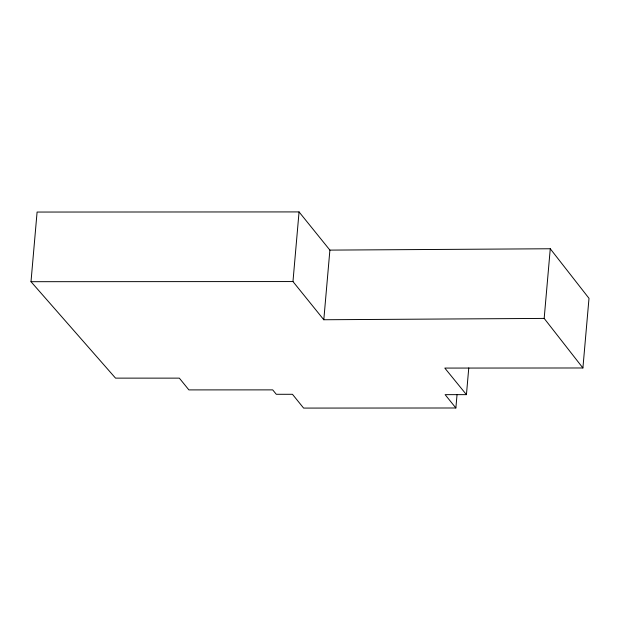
<?xml version="1.0" encoding="UTF-8"?>
<svg xmlns="http://www.w3.org/2000/svg" width="620" height="620" viewBox="0 0 620 620"><rect width="100%" height="100%" fill="white"/><g stroke="black" fill="none" stroke-linecap="round" stroke-linejoin="round"><path stroke-width="0.93" d="M31 281.697L37.092 212.056L299.057 211.916L329.894 250.108L323.803 319.75L544.174 318.409L582.909 367.978L444.804 368.079L466.434 394.646L445.114 394.646L455.871 407.991L303.606 408.084L292.462 394.297L276.295 394.289L272.707 389.879L188.891 389.903L179.343 378.138L115.537 378.13L31 281.697L292.966 281.558L323.803 319.75M292.966 281.558L299.057 211.916M455.871 407.991L457.041 394.638M466.434 394.646L468.767 367.931M544.174 318.409L550.265 248.76L329.894 250.108M582.909 367.978L589 298.336L550.265 248.76"/></g></svg>
